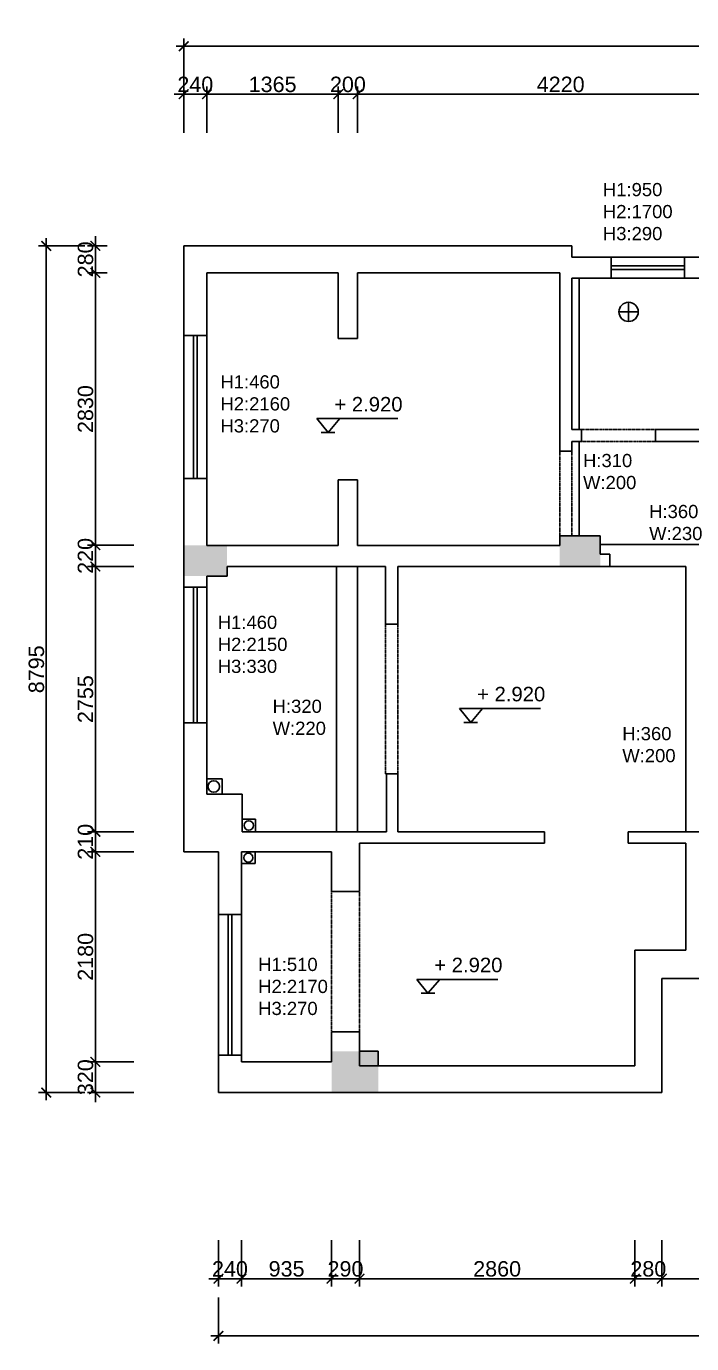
# Model space of a CAD drawing. Header units: millimetres. Extents: x 148889 to 229003, y -70503 to 111106.
# Drawn here: x 180417 to 187327, y 54318 to 68002 of the extents above; entities that cross this region are included whole.
import ezdxf
from ezdxf.lldxf.tags import DXFTag

# ---------------------------------------------------------------- set-up
doc = ezdxf.new("R2010")
doc.units = ezdxf.units.MM
doc.header["$PDMODE"] = 3
doc.linetypes.add('HIDDEN', pattern=[0.375, 0.25, -0.125])
for name, color, linetype in [('C-梁线', 6, 'Continuous'), ('C-门套', 16, 'Continuous'), ('P-原墙线', 7, 'Continuous'), ('P-外部尺寸', 44, 'Continuous'), ('P-窗', 3, 'Continuous')]:
    doc.layers.add(name, color=color, linetype=linetype)
doc.styles.add('Arial', font='arial.ttf')
doc.styles.add('HZxxx', font='SimSun.ttf', dxfattribs={"height": 300})
tags = doc.linetypes.add('ACAD_ISO03W100', pattern=[30, 12, -18]).pattern_tags.tags
tags[6:7] = [DXFTag(74, 4), DXFTag(75, 0), DXFTag(340, '0'), DXFTag(46, 1.0), DXFTag(50, 0.0), DXFTag(44, 0.0), DXFTag(45, 0.0)]
tags[4:5] = [DXFTag(74, 4), DXFTag(75, 0), DXFTag(340, '0'), DXFTag(46, 1.0), DXFTag(50, 0.0), DXFTag(44, 0.0), DXFTag(45, 0.0)]
doc.dimstyles.new('1比80', dxfattribs={"dimscale": 80, "dimtxt": 2, "dimasz": 1.25, "dimexe": 1, "dimexo": 1, "dimgap": 0.25, "dimtad": 1, "dimdec": 0, "dimrnd": 0.005, "dimzin": 0, "dimdsep": 46, "dimtxsty": 'Arial', "dimblk": 'ARCHTICK', "dimcen": 0.125, "dimdle": 1, "dimclrd": 44, "dimclre": 44, "dimclrt": 50, "dimadec": 0, "dimazin": 0, "dimtfac": 1, "dimtdec": 0, "dimtix": 1, "dimtmove": 2, "dimatfit": 3, "dimldrblk": 'DOT', "dimfxl": 5, "dimfxlon": 1, "dimtvp": 1, "dimtolj": 1, "dimtzin": 0, "dimarcsym": 0})

# ---------------------------------------------------------------- blocks, each defined once
blk = doc.blocks.new('_ArchTick')
at = {"color": 0, "linetype": 'ByBlock', "const_width": 0.15}
blk.add_lwpolyline([(-0.5, -0.5), (0.5, 0.5)], dxfattribs=at)
blk = doc.blocks.new('*D803')
at = {"layer": 'Defpoints', "color": 0}
for p in [(187017, 57339), (189232, 57339), (187017, 54993)]:
    blk.add_point(p, dxfattribs=at)
at = {"layer": 'P-外部尺寸', "color": 44, "lineweight": -2}
for p, q in [((187017, 55393), (187017, 54913)), ((189232, 55393), (189232, 54913)), ((189312, 54993), (186937, 54993))]:
    blk.add_line(p, q, dxfattribs=at)
at = {"layer": 'P-外部尺寸', "color": 44, "lineweight": -2, "xscale": 100, "yscale": 100, "zscale": 100, "rotation": 180}
blk.add_blockref('_ArchTick', (187017, 54993), dxfattribs=at)
at = {"layer": 'P-外部尺寸', "color": 44, "lineweight": -2, "xscale": 100, "yscale": 100, "zscale": 100}
blk.add_blockref('_ArchTick', (189232, 54993), dxfattribs=at)
at = {"layer": 'P-外部尺寸', "color": 50, "insert": (188125, 55094), "char_height": 160, "attachment_point": 5, "style": 'Arial'}
blk.add_mtext('\\A1;2215', dxfattribs=at)
blk = doc.blocks.new('_Dot')
at = {"color": 0, "linetype": 'ByBlock', "lineweight": -2}
blk.add_line((-0.5, 0), (-1, 0), dxfattribs=at)
at = {"color": 0, "linetype": 'ByBlock', "const_width": 0.5}
blk.add_lwpolyline([(-0.25, 0, 1), (0.25, 0, 1)], format="xyb", close=True, dxfattribs=at)
blk = doc.blocks.new('*D804')
at = {"layer": 'Defpoints', "color": 0}
for p in [(186737, 57471), (187017, 57339), (186737, 54993)]:
    blk.add_point(p, dxfattribs=at)
at = {"layer": 'P-外部尺寸', "color": 44, "lineweight": -2}
for p, q in [((186737, 55393), (186737, 54913)), ((187017, 55393), (187017, 54913)), ((186737, 54993), (186637, 54993)), ((187017, 54993), (186737, 54993)), ((187017, 54993), (187117, 54993))]:
    blk.add_line(p, q, dxfattribs=at)
at = {"layer": 'P-外部尺寸', "color": 44, "lineweight": -2, "xscale": 100, "yscale": 100, "zscale": 100}
blk.add_blockref('_ArchTick', (186737, 54993), dxfattribs=at)
at = {"layer": 'P-外部尺寸', "color": 44, "lineweight": -2, "xscale": 100, "yscale": 100, "zscale": 100, "rotation": 180}
blk.add_blockref('_ArchTick', (187017, 54993), dxfattribs=at)
at = {"layer": 'P-外部尺寸', "color": 50, "insert": (186877, 55094), "char_height": 160, "attachment_point": 5, "style": 'Arial'}
blk.add_mtext('\\A1;280', dxfattribs=at)
blk = doc.blocks.new('*D805')
at = {"layer": 'Defpoints', "color": 0}
for p in [(183877, 57471), (186737, 57471), (183877, 54993)]:
    blk.add_point(p, dxfattribs=at)
at = {"layer": 'P-外部尺寸', "color": 44, "lineweight": -2}
for p, q in [((183877, 55393), (183877, 54913)), ((186737, 55393), (186737, 54913)), ((186817, 54993), (183797, 54993))]:
    blk.add_line(p, q, dxfattribs=at)
at = {"layer": 'P-外部尺寸', "color": 44, "lineweight": -2, "xscale": 100, "yscale": 100, "zscale": 100, "rotation": 180}
blk.add_blockref('_ArchTick', (183877, 54993), dxfattribs=at)
at = {"layer": 'P-外部尺寸', "color": 44, "lineweight": -2, "xscale": 100, "yscale": 100, "zscale": 100}
blk.add_blockref('_ArchTick', (186737, 54993), dxfattribs=at)
at = {"layer": 'P-外部尺寸', "color": 50, "insert": (185307, 55094), "char_height": 160, "attachment_point": 5, "style": 'Arial'}
blk.add_mtext('\\A1;2860', dxfattribs=at)
blk = doc.blocks.new('*D806')
at = {"layer": 'Defpoints', "color": 0}
for p in [(183587, 57471), (183877, 57471), (183587, 54993)]:
    blk.add_point(p, dxfattribs=at)
at = {"layer": 'P-外部尺寸', "color": 44, "lineweight": -2}
for p, q in [((183587, 55393), (183587, 54913)), ((183877, 55393), (183877, 54913)), ((183587, 54993), (183487, 54993)), ((183877, 54993), (183587, 54993)), ((183877, 54993), (183977, 54993))]:
    blk.add_line(p, q, dxfattribs=at)
at = {"layer": 'P-外部尺寸', "color": 44, "lineweight": -2, "xscale": 100, "yscale": 100, "zscale": 100}
blk.add_blockref('_ArchTick', (183587, 54993), dxfattribs=at)
at = {"layer": 'P-外部尺寸', "color": 44, "lineweight": -2, "xscale": 100, "yscale": 100, "zscale": 100, "rotation": 180}
blk.add_blockref('_ArchTick', (183877, 54993), dxfattribs=at)
at = {"layer": 'P-外部尺寸', "color": 50, "insert": (183732, 55094), "char_height": 160, "attachment_point": 5, "style": 'Arial'}
blk.add_mtext('\\A1;290', dxfattribs=at)
blk = doc.blocks.new('*D807')
at = {"layer": 'Defpoints', "color": 0}
for p in [(182652, 57471), (183587, 57471), (182652, 54993)]:
    blk.add_point(p, dxfattribs=at)
at = {"layer": 'P-外部尺寸', "color": 44, "lineweight": -2}
for p, q in [((182652, 55393), (182652, 54913)), ((183587, 55393), (183587, 54913)), ((183667, 54993), (182572, 54993))]:
    blk.add_line(p, q, dxfattribs=at)
at = {"layer": 'P-外部尺寸', "color": 44, "lineweight": -2, "xscale": 100, "yscale": 100, "zscale": 100, "rotation": 180}
blk.add_blockref('_ArchTick', (182652, 54993), dxfattribs=at)
at = {"layer": 'P-外部尺寸', "color": 44, "lineweight": -2, "xscale": 100, "yscale": 100, "zscale": 100}
blk.add_blockref('_ArchTick', (183587, 54993), dxfattribs=at)
at = {"layer": 'P-外部尺寸', "color": 50, "insert": (183120, 55094), "char_height": 160, "attachment_point": 5, "style": 'Arial'}
blk.add_mtext('\\A1;935', dxfattribs=at)
blk = doc.blocks.new('*D808')
at = {"layer": 'Defpoints', "color": 0}
for p in [(182412, 57471), (182652, 57471), (182412, 54993)]:
    blk.add_point(p, dxfattribs=at)
at = {"layer": 'P-外部尺寸', "color": 44, "lineweight": -2}
for p, q in [((182412, 55393), (182412, 54913)), ((182652, 55393), (182652, 54913)), ((182412, 54993), (182312, 54993)), ((182652, 54993), (182412, 54993)), ((182652, 54993), (182752, 54993))]:
    blk.add_line(p, q, dxfattribs=at)
at = {"layer": 'P-外部尺寸', "color": 44, "lineweight": -2, "xscale": 100, "yscale": 100, "zscale": 100}
blk.add_blockref('_ArchTick', (182412, 54993), dxfattribs=at)
at = {"layer": 'P-外部尺寸', "color": 44, "lineweight": -2, "xscale": 100, "yscale": 100, "zscale": 100, "rotation": 180}
blk.add_blockref('_ArchTick', (182652, 54993), dxfattribs=at)
at = {"layer": 'P-外部尺寸', "color": 50, "insert": (182532, 55094), "char_height": 160, "attachment_point": 5, "style": 'Arial'}
blk.add_mtext('\\A1;240', dxfattribs=at)
blk = doc.blocks.new('*D809')
at = {"layer": 'Defpoints', "color": 0}
for p in [(182412, 54993), (196452, 54993), (196452, 54398)]:
    blk.add_point(p, dxfattribs=at)
at = {"layer": 'P-外部尺寸', "color": 44, "lineweight": -2}
for p, q in [((182412, 54798), (182412, 54318)), ((196452, 54798), (196452, 54318)), ((182332, 54398), (196532, 54398))]:
    blk.add_line(p, q, dxfattribs=at)
at = {"layer": 'P-外部尺寸', "color": 44, "lineweight": -2, "xscale": 100, "yscale": 100, "zscale": 100, "rotation": 180}
blk.add_blockref('_ArchTick', (182412, 54398), dxfattribs=at)
at = {"layer": 'P-外部尺寸', "color": 44, "lineweight": -2, "xscale": 100, "yscale": 100, "zscale": 100}
blk.add_blockref('_ArchTick', (196452, 54398), dxfattribs=at)
at = {"layer": 'P-外部尺寸', "color": 50, "insert": (189432, 54500), "char_height": 160, "attachment_point": 5, "style": 'Arial'}
blk.add_mtext('\\A1;14040', dxfattribs=at)
blk = doc.blocks.new('*D823')
at = {"layer": 'Defpoints', "color": 0}
for p in [(183857, 67297), (188077, 66476), (183857, 65391)]:
    blk.add_point(p, dxfattribs=at)
at = {"layer": 'P-外部尺寸', "color": 44, "lineweight": -2}
for p, q in [((183857, 66897), (183857, 67377)), ((188077, 66897), (188077, 67377)), ((188157, 67297), (183777, 67297))]:
    blk.add_line(p, q, dxfattribs=at)
at = {"layer": 'P-外部尺寸', "color": 44, "lineweight": -2, "xscale": 100, "yscale": 100, "zscale": 100, "rotation": 180}
blk.add_blockref('_ArchTick', (183857, 67297), dxfattribs=at)
at = {"layer": 'P-外部尺寸', "color": 44, "lineweight": -2, "xscale": 100, "yscale": 100, "zscale": 100}
blk.add_blockref('_ArchTick', (188077, 67297), dxfattribs=at)
at = {"layer": 'P-外部尺寸', "color": 50, "insert": (185967, 67398), "char_height": 160, "attachment_point": 5, "style": 'Arial'}
blk.add_mtext('\\A1;4220', dxfattribs=at)
blk = doc.blocks.new('*D824')
at = {"layer": 'Defpoints', "color": 0}
for p in [(183657, 67297), (183657, 65391), (183857, 65391)]:
    blk.add_point(p, dxfattribs=at)
at = {"layer": 'P-外部尺寸', "color": 44, "lineweight": -2}
for p, q in [((183657, 66897), (183657, 67377)), ((183857, 66897), (183857, 67377)), ((183657, 67297), (183557, 67297)), ((183857, 67297), (183657, 67297)), ((183857, 67297), (183957, 67297))]:
    blk.add_line(p, q, dxfattribs=at)
at = {"layer": 'P-外部尺寸', "color": 44, "lineweight": -2, "xscale": 100, "yscale": 100, "zscale": 100}
blk.add_blockref('_ArchTick', (183657, 67297), dxfattribs=at)
at = {"layer": 'P-外部尺寸', "color": 44, "lineweight": -2, "xscale": 100, "yscale": 100, "zscale": 100, "rotation": 180}
blk.add_blockref('_ArchTick', (183857, 67297), dxfattribs=at)
at = {"layer": 'P-外部尺寸', "color": 50, "insert": (183757, 67398), "char_height": 160, "attachment_point": 5, "style": 'Arial'}
blk.add_mtext('\\A1;200', dxfattribs=at)
blk = doc.blocks.new('*D825')
at = {"layer": 'Defpoints', "color": 0}
for p in [(182292, 67297), (182292, 65406), (183657, 65391)]:
    blk.add_point(p, dxfattribs=at)
at = {"layer": 'P-外部尺寸', "color": 44, "lineweight": -2}
for p, q in [((182292, 66897), (182292, 67377)), ((183657, 66897), (183657, 67377)), ((183737, 67297), (182212, 67297))]:
    blk.add_line(p, q, dxfattribs=at)
at = {"layer": 'P-外部尺寸', "color": 44, "lineweight": -2, "xscale": 100, "yscale": 100, "zscale": 100, "rotation": 180}
blk.add_blockref('_ArchTick', (182292, 67297), dxfattribs=at)
at = {"layer": 'P-外部尺寸', "color": 44, "lineweight": -2, "xscale": 100, "yscale": 100, "zscale": 100}
blk.add_blockref('_ArchTick', (183657, 67297), dxfattribs=at)
at = {"layer": 'P-外部尺寸', "color": 50, "insert": (182975, 67398), "char_height": 160, "attachment_point": 5, "style": 'Arial'}
blk.add_mtext('\\A1;1365', dxfattribs=at)
blk = doc.blocks.new('*D826')
at = {"layer": 'Defpoints', "color": 0}
for p in [(182052, 67297), (182052, 65406), (182292, 65406)]:
    blk.add_point(p, dxfattribs=at)
at = {"layer": 'P-外部尺寸', "color": 44, "lineweight": -2}
for p, q in [((182052, 66897), (182052, 67377)), ((182292, 66897), (182292, 67377)), ((182052, 67297), (181952, 67297)), ((182292, 67297), (182052, 67297)), ((182292, 67297), (182392, 67297))]:
    blk.add_line(p, q, dxfattribs=at)
at = {"layer": 'P-外部尺寸', "color": 44, "lineweight": -2, "xscale": 100, "yscale": 100, "zscale": 100}
blk.add_blockref('_ArchTick', (182052, 67297), dxfattribs=at)
at = {"layer": 'P-外部尺寸', "color": 44, "lineweight": -2, "xscale": 100, "yscale": 100, "zscale": 100, "rotation": 180}
blk.add_blockref('_ArchTick', (182292, 67297), dxfattribs=at)
at = {"layer": 'P-外部尺寸', "color": 50, "insert": (182172, 67398), "char_height": 160, "attachment_point": 5, "style": 'Arial'}
blk.add_mtext('\\A1;240', dxfattribs=at)
blk = doc.blocks.new('*D827')
at = {"layer": 'Defpoints', "color": 0}
for p in [(195952, 67795), (182052, 67297), (195952, 67297)]:
    blk.add_point(p, dxfattribs=at)
at = {"layer": 'P-外部尺寸', "color": 44, "lineweight": -2}
for p, q in [((182052, 67395), (182052, 67875)), ((195952, 67395), (195952, 67875)), ((181972, 67795), (196032, 67795))]:
    blk.add_line(p, q, dxfattribs=at)
at = {"layer": 'P-外部尺寸', "color": 44, "lineweight": -2, "xscale": 100, "yscale": 100, "zscale": 100, "rotation": 180}
blk.add_blockref('_ArchTick', (182052, 67795), dxfattribs=at)
at = {"layer": 'P-外部尺寸', "color": 44, "lineweight": -2, "xscale": 100, "yscale": 100, "zscale": 100}
blk.add_blockref('_ArchTick', (195952, 67795), dxfattribs=at)
at = {"layer": 'P-外部尺寸', "color": 50, "insert": (189002, 67897), "char_height": 160, "attachment_point": 5, "style": 'Arial'}
blk.add_mtext('\\A1;13900', dxfattribs=at)
blk = doc.blocks.new('*D828')
at = {"layer": 'Defpoints', "color": 0}
for p in [(181338, 65721), (181134, 65441), (181338, 65441)]:
    blk.add_point(p, dxfattribs=at)
at = {"layer": 'P-外部尺寸', "color": 44, "lineweight": -2}
for p, q in [((181134, 65721), (181134, 65821)), ((181258, 65721), (181054, 65721)), ((181134, 65721), (181134, 65441)), ((181258, 65441), (181054, 65441)), ((181134, 65441), (181134, 65341))]:
    blk.add_line(p, q, dxfattribs=at)
at = {"layer": 'P-外部尺寸', "color": 44, "lineweight": -2, "xscale": 100, "yscale": 100, "zscale": 100}
for p, rotation in [((181134, 65721), 270), ((181134, 65441), 90)]:
    blk.add_blockref('_ArchTick', p, dxfattribs=dict(at, rotation=rotation))
at = {"layer": 'P-外部尺寸', "color": 50, "insert": (181032, 65581), "char_height": 160, "attachment_point": 5, "rotation": 90, "style": 'Arial'}
blk.add_mtext('\\A1;280', dxfattribs=at)
blk = doc.blocks.new('*D829')
at = {"layer": 'Defpoints', "color": 0}
for p in [(181338, 65441), (181134, 62611), (182222, 62611)]:
    blk.add_point(p, dxfattribs=at)
at = {"layer": 'P-外部尺寸', "color": 44, "lineweight": -2}
for p, q in [((181258, 65441), (181054, 65441)), ((181134, 65521), (181134, 62531)), ((181534, 62611), (181054, 62611))]:
    blk.add_line(p, q, dxfattribs=at)
at = {"layer": 'P-外部尺寸', "color": 44, "lineweight": -2, "xscale": 100, "yscale": 100, "zscale": 100}
for p, rotation in [((181134, 65441), 90), ((181134, 62611), 270)]:
    blk.add_blockref('_ArchTick', p, dxfattribs=dict(at, rotation=rotation))
at = {"layer": 'P-外部尺寸', "color": 50, "insert": (181032, 64026), "char_height": 160, "attachment_point": 5, "rotation": 90, "style": 'Arial'}
blk.add_mtext('\\A1;2830', dxfattribs=at)
blk = doc.blocks.new('*D830')
at = {"layer": 'Defpoints', "color": 0}
for p in [(182222, 62611), (181134, 62391), (182222, 62391)]:
    blk.add_point(p, dxfattribs=at)
at = {"layer": 'P-外部尺寸', "color": 44, "lineweight": -2}
for p, q in [((181134, 62611), (181134, 62711)), ((181534, 62611), (181054, 62611)), ((181134, 62611), (181134, 62391)), ((181534, 62391), (181054, 62391)), ((181134, 62391), (181134, 62291))]:
    blk.add_line(p, q, dxfattribs=at)
at = {"layer": 'P-外部尺寸', "color": 44, "lineweight": -2, "xscale": 100, "yscale": 100, "zscale": 100}
for p, rotation in [((181134, 62611), 270), ((181134, 62391), 90)]:
    blk.add_blockref('_ArchTick', p, dxfattribs=dict(at, rotation=rotation))
at = {"layer": 'P-外部尺寸', "color": 50, "insert": (181032, 62501), "char_height": 160, "attachment_point": 5, "rotation": 90, "style": 'Arial'}
blk.add_mtext('\\A1;220', dxfattribs=at)
blk = doc.blocks.new('*D831')
at = {"layer": 'Defpoints', "color": 0}
for p in [(182222, 62391), (181134, 59636), (182682, 59636)]:
    blk.add_point(p, dxfattribs=at)
at = {"layer": 'P-外部尺寸', "color": 44, "lineweight": -2}
for p, q in [((181134, 62471), (181134, 59556)), ((181534, 62391), (181054, 62391)), ((181534, 59636), (181054, 59636))]:
    blk.add_line(p, q, dxfattribs=at)
at = {"layer": 'P-外部尺寸', "color": 44, "lineweight": -2, "xscale": 100, "yscale": 100, "zscale": 100}
for p, rotation in [((181134, 62391), 90), ((181134, 59636), 270)]:
    blk.add_blockref('_ArchTick', p, dxfattribs=dict(at, rotation=rotation))
at = {"layer": 'P-外部尺寸', "color": 50, "insert": (181032, 61013), "char_height": 160, "attachment_point": 5, "rotation": 90, "style": 'Arial'}
blk.add_mtext('\\A1;2755', dxfattribs=at)
blk = doc.blocks.new('*D832')
at = {"layer": 'Defpoints', "color": 0}
for p in [(182682, 59636), (181134, 59426), (182682, 59426)]:
    blk.add_point(p, dxfattribs=at)
at = {"layer": 'P-外部尺寸', "color": 44, "lineweight": -2}
for p, q in [((181134, 59636), (181134, 59736)), ((181534, 59636), (181054, 59636)), ((181134, 59636), (181134, 59426)), ((181534, 59426), (181054, 59426)), ((181134, 59426), (181134, 59326))]:
    blk.add_line(p, q, dxfattribs=at)
at = {"layer": 'P-外部尺寸', "color": 44, "lineweight": -2, "xscale": 100, "yscale": 100, "zscale": 100}
for p, rotation in [((181134, 59636), 270), ((181134, 59426), 90)]:
    blk.add_blockref('_ArchTick', p, dxfattribs=dict(at, rotation=rotation))
at = {"layer": 'P-外部尺寸', "color": 50, "insert": (181032, 59531), "char_height": 160, "attachment_point": 5, "rotation": 90, "style": 'Arial'}
blk.add_mtext('\\A1;210', dxfattribs=at)
blk = doc.blocks.new('*D833')
at = {"layer": 'Defpoints', "color": 0}
for p in [(182682, 59426), (181134, 57246), (182682, 57246)]:
    blk.add_point(p, dxfattribs=at)
at = {"layer": 'P-外部尺寸', "color": 44, "lineweight": -2}
for p, q in [((181534, 59426), (181054, 59426)), ((181134, 59506), (181134, 57166)), ((181534, 57246), (181054, 57246))]:
    blk.add_line(p, q, dxfattribs=at)
at = {"layer": 'P-外部尺寸', "color": 44, "lineweight": -2, "xscale": 100, "yscale": 100, "zscale": 100}
for p, rotation in [((181134, 59426), 90), ((181134, 57246), 270)]:
    blk.add_blockref('_ArchTick', p, dxfattribs=dict(at, rotation=rotation))
at = {"layer": 'P-外部尺寸', "color": 50, "insert": (181032, 58336), "char_height": 160, "attachment_point": 5, "rotation": 90, "style": 'Arial'}
blk.add_mtext('\\A1;2180', dxfattribs=at)
blk = doc.blocks.new('*D834')
at = {"layer": 'Defpoints', "color": 0}
for p in [(182682, 57246), (181134, 56926), (182731, 56926)]:
    blk.add_point(p, dxfattribs=at)
at = {"layer": 'P-外部尺寸', "color": 44, "lineweight": -2}
for p, q in [((181134, 57246), (181134, 57346)), ((181534, 57246), (181054, 57246)), ((181134, 57246), (181134, 56926)), ((181534, 56926), (181054, 56926)), ((181134, 56926), (181134, 56826))]:
    blk.add_line(p, q, dxfattribs=at)
at = {"layer": 'P-外部尺寸', "color": 44, "lineweight": -2, "xscale": 100, "yscale": 100, "zscale": 100}
for p, rotation in [((181134, 57246), 270), ((181134, 56926), 90)]:
    blk.add_blockref('_ArchTick', p, dxfattribs=dict(at, rotation=rotation))
at = {"layer": 'P-外部尺寸', "color": 50, "insert": (181032, 57086), "char_height": 160, "attachment_point": 5, "rotation": 90, "style": 'Arial'}
blk.add_mtext('\\A1;320', dxfattribs=at)
blk = doc.blocks.new('*D835')
at = {"layer": 'Defpoints', "color": 0}
for p in [(180624, 65721), (181134, 65721), (181134, 56926)]:
    blk.add_point(p, dxfattribs=at)
at = {"layer": 'P-外部尺寸', "color": 44, "lineweight": -2}
for p, q in [((181024, 65721), (180544, 65721)), ((180624, 56846), (180624, 65801)), ((181024, 56926), (180544, 56926))]:
    blk.add_line(p, q, dxfattribs=at)
at = {"layer": 'P-外部尺寸', "color": 44, "lineweight": -2, "xscale": 100, "yscale": 100, "zscale": 100}
for p, rotation in [((180624, 65721), 90), ((180624, 56926), 270)]:
    blk.add_blockref('_ArchTick', p, dxfattribs=dict(at, rotation=rotation))
at = {"layer": 'P-外部尺寸', "color": 50, "insert": (180522, 61323), "char_height": 160, "attachment_point": 5, "rotation": 90, "style": 'Arial'}
blk.add_mtext('\\A1;8795', dxfattribs=at)
blk = doc.blocks.new('syi')
at = {"layer": 'C-梁线'}
for p, q in [((167517, 147864), (168357, 147864)), ((167633, 147720), (167517, 147864)), ((167517, 147864), (167755, 147864)), ((167755, 147864), (167633, 147720)), ((167561, 147720), (167704, 147720))]:
    blk.add_line(p, q, dxfattribs=at)

msp = doc.modelspace()

# ---------------------------------------------------------------- hatches: boundary and pattern name
at = {"layer": 'P-原墙线'}
h = msp.add_hatch(color=8, dxfattribs=at)
h.paths.add_polyline_path([(186377.2, 62390.6), (186377.2, 62520.6), (186377.2, 62710.6), (185957.2, 62710.6), (185957.2, 62610.6), (185957.2, 62390.6)])
h.paths.add_polyline_path([(189137.2, 62390.6), (189462.2, 62390.6), (189462.2, 63010.6), (189137.2, 63010.6)])
for points in [[(182292.2, 62290.6), (182502.2, 62290.6), (182502.2, 62390.6), (182502.2, 62610.6), (182292.2, 62610.6), (182052.2, 62610.6), (182052.2, 62290.6)], [(183877.2, 57355.6), (183587.2, 57355.6), (183587.2, 56925.6), (184072.2, 56925.6), (184072.2, 57355.6)]]:
    msp.add_hatch(color=8, dxfattribs=at).paths.add_polyline_path(points)

# ---------------------------------------------------------------- linework, layer by layer
at = {"layer": 'C-梁线', "linetype": 'ACAD_ISO03W100', "ltscale": 0.1}
for p, q in [((186157.2, 63820.6, -489.3), (186157.2, 65385.6, -489.3)), ((186157.2, 62710.6, -489.3), (186157.2, 63690.6, -489.3)), ((186377.2, 62620.6, -489.3), (188252.2, 62620.6, -489.3)), ((183637.2, 59635.6, -489.3), (183637.2, 62380.6, -489.3)), ((183857.2, 59635.6, -489.3), (183857.2, 62380.6, -489.3)), ((186477.2, 62390.6, -489.3), (187267.2, 62390.6, -489.3)), ((187267.2, 62390.6, -489.3), (187267.2, 59630.6, -489.3))]:
    msp.add_line(p, q, dxfattribs=at)
at = {"layer": 'C-门套', "linetype": 'HIDDEN', "elevation": -489.3}
for points in [[(186182.2, 63815.6), (186952.2, 63815.6), (186952.2, 63690.6), (186182.2, 63690.6)], [(185957.2, 62710.6), (186082.2, 62710.6), (186082.2, 63590.6), (185957.2, 63590.6)], [(184147.2, 61790.6), (184277.2, 61790.6), (184277.2, 60235.6), (184147.2, 60235.6)], [(183587.2, 59015.6), (183877.2, 59015.6), (183877.2, 57555.6), (183587.2, 57555.6)]]:
    msp.add_lwpolyline(points, close=True, dxfattribs=at)
at = {"layer": 'P-原墙线'}
for p, q in [((182052.2, 64790.6, -489.3), (182052.2, 65720.6, -489.3)), ((182052.2, 65720.6, -489.3), (186082.2, 65720.6, -489.3)), ((186082.2, 65720.6, -489.3), (186082.2, 65605.6, -489.3)), ((186492.2, 65605.6, -489.3), (186082.2, 65605.6, -489.3)), ((186492.2, 65385.6, -489.3), (186492.2, 65605.6, -489.3)), ((187252.2, 65385.6, -489.3), (187252.2, 65605.6, -489.3)), ((187252.2, 65605.6, -489.3), (188077.2, 65605.6, -489.3)), ((182292.2, 64790.6, -489.3), (182292.2, 65440.6, -489.3)), ((182292.2, 65440.6, -489.3), (183657.2, 65440.6, -489.3)), ((183657.2, 64760.6, -489.3), (183657.2, 65440.6, -489.3)), ((183857.2, 64760.6, -489.3), (183857.2, 65440.6, -489.3)), ((183857.2, 65440.6, -489.3), (185957.2, 65440.6, -489.3)), ((185957.2, 63590.6, -489.3), (185957.2, 65440.6, -489.3)), ((186082.2, 63815.6, -489.3), (186082.2, 65385.6, -489.3)), ((186492.2, 65385.6, -489.3), (186082.2, 65385.6, -489.3)), ((188252.2, 65385.6, -489.3), (187252.2, 65385.6, -489.3)), ((186672.2, 65135.6, -489.3), (186672.2, 64935.6, -489.3)), ((186772.2, 65035.6, -489.3), (186572.2, 65035.6, -489.3)), ((182292.2, 64790.6, -489.3), (182052.2, 64790.6, -489.3)), ((183857.2, 64760.6, -489.3), (183657.2, 64760.6, -489.3)), ((186182.2, 63815.6, -489.3), (186082.2, 63815.6, -489.3)), ((186182.2, 63690.6, -489.3), (186182.2, 63815.6, -489.3)), ((186952.2, 63690.6, -489.3), (186952.2, 63815.6, -489.3)), ((186952.2, 63815.6, -489.3), (188252.2, 63815.6, -489.3)), ((186182.2, 63690.6, -489.3), (186082.2, 63690.6, -489.3)), ((186082.2, 63690.6, -489.3), (186082.2, 63590.6, -489.3)), ((188252.2, 63690.6, -489.3), (186952.2, 63690.6, -489.3)), ((186082.2, 63590.6, -489.3), (185957.2, 63590.6, -489.3)), ((182292.2, 63305.6, -489.3), (182052.2, 63305.6, -489.3)), ((182052.2, 63305.6, -489.3), (182052.2, 62175.6, -489.3)), ((182292.2, 62610.6, -489.3), (182292.2, 63305.6, -489.3)), ((183857.2, 63290.6, -489.3), (183657.2, 63290.6, -489.3)), ((183657.2, 63290.6, -489.3), (183657.2, 62610.6, -489.3)), ((183857.2, 62610.6, -489.3), (183857.2, 63290.6, -489.3)), ((186377.2, 62710.6, -489.3), (185957.2, 62710.6, -489.3)), ((185957.2, 62710.6, -489.3), (185957.2, 62610.6, -489.3)), ((186377.2, 62520.6, -489.3), (186377.2, 62710.6, -489.3)), ((183657.2, 62610.6, -489.3), (182292.2, 62610.6, -489.3)), ((185957.2, 62610.6, -489.3), (183857.2, 62610.6, -489.3)), ((186377.2, 62520.6, -489.3), (186477.2, 62520.6, -489.3)), ((186477.2, 62390.6, -489.3), (186477.2, 62520.6, -489.3)), ((182292.2, 62175.6, -489.3), (182292.2, 62290.6, -489.3)), ((182292.2, 62290.6, -489.3), (182502.2, 62290.6, -489.3)), ((182502.2, 62290.6, -489.3), (182502.2, 62390.6, -489.3)), ((182502.2, 62390.6, -489.3), (184147.2, 62390.6, -489.3)), ((184147.2, 62390.6, -489.3), (184147.2, 61790.6, -489.3)), ((184277.2, 61790.6, -489.3), (184277.2, 62390.6, -489.3)), ((184277.2, 62390.6, -489.3), (186477.2, 62390.6, -489.3)), ((182292.2, 62175.6, -489.3), (182052.2, 62175.6, -489.3)), ((184147.2, 61790.6, -489.3), (184277.2, 61790.6, -489.3)), ((182292.2, 60765.6, -489.3), (182052.2, 60765.6, -489.3)), ((182052.2, 60765.6, -489.3), (182052.2, 59425.6, -489.3)), ((182292.2, 60025.6, -489.3), (182292.2, 60765.6, -489.3)), ((184277.2, 60235.6, -489.3), (184157.2, 60235.6, -489.3)), ((184157.2, 60235.6, -489.3), (184157.2, 59635.6, -489.3)), ((184277.2, 59635.6, -489.3), (184277.2, 60235.6, -489.3)), ((182292.2, 60185.6, -489.3), (182452.2, 60185.6, -489.3)), ((182452.2, 60185.6, -489.3), (182452.2, 60025.6, -489.3)), ((182657.2, 60025.6, -489.3), (182292.2, 60025.6, -489.3)), ((182657.2, 59635.6, -489.3), (182657.2, 60025.6, -489.3)), ((182797.2, 59765.6, -489.3), (182657.2, 59765.6, -489.3)), ((182797.2, 59635.6, -489.3), (182797.2, 59765.6, -489.3)), ((184157.2, 59635.6, -489.3), (182657.2, 59635.6, -489.3)), ((185797.2, 59635.6, -489.3), (184277.2, 59635.6, -489.3)), ((185797.2, 59635.6, -489.3), (185797.2, 59515.6, -489.3)), ((187697.2, 59635.6, -489.3), (186667.2, 59635.6, -489.3)), ((186667.2, 59635.6, -489.3), (186667.2, 59515.6, -489.3)), ((182412.2, 59425.6, -489.3), (182052.2, 59425.6, -489.3)), ((182412.2, 58775.6, -489.3), (182412.2, 59425.6, -489.3)), ((183587.2, 59425.6, -489.3), (182652.2, 59425.6, -489.3)), ((182652.2, 59425.6, -489.3), (182652.2, 58775.6, -489.3)), ((182792.2, 59425.6, -489.3), (182792.2, 59305.6, -489.3)), ((183587.2, 59015.6, -489.3), (183587.2, 59425.6, -489.3)), ((183877.2, 59015.6, -489.3), (183877.2, 59515.6, -489.3)), ((183877.2, 59515.6, -489.3), (185797.2, 59515.6, -489.3)), ((186667.2, 59515.6, -489.3), (187267.2, 59515.6, -489.3)), ((187267.2, 59515.6, -489.3), (187267.2, 58405.6, -489.3)), ((182792.2, 59305.6, -489.3), (182652.2, 59305.6, -489.3)), ((183877.2, 59015.6, -489.3), (183587.2, 59015.6, -489.3)), ((182652.2, 58775.6, -489.3), (182412.2, 58775.6, -489.3)), ((187267.2, 58405.6, -489.3), (186737.2, 58405.6, -489.3)), ((186737.2, 58405.6, -489.3), (186737.2, 57205.6, -489.3)), ((188082.2, 58110.6, -489.3), (187017.2, 58110.6, -489.3)), ((187017.2, 58110.6, -489.3), (187017.2, 56925.6, -489.3)), ((183877.2, 57555.6, -489.3), (183587.2, 57555.6, -489.3)), ((183587.2, 57245.6, -489.3), (183587.2, 57555.6, -489.3)), ((183877.2, 57355.6, -489.3), (183877.2, 57555.6, -489.3)), ((184072.2, 57355.6, -489.3), (183877.2, 57355.6, -489.3)), ((183877.2, 57205.6, -489.3), (183877.2, 57355.6, -489.3)), ((184072.2, 57205.6, -489.3), (184072.2, 57355.6, -489.3)), ((182652.2, 57315.6, -489.3), (182412.2, 57315.6, -489.3)), ((182412.2, 56925.6, -489.3), (182412.2, 57315.6, -489.3)), ((182652.2, 57315.6, -489.3), (182652.2, 57245.6, -489.3)), ((182652.2, 57245.6, -489.3), (183587.2, 57245.6, -489.3)), ((184072.2, 57205.6, -489.3), (183877.2, 57205.6, -489.3)), ((186737.2, 57205.6, -489.3), (184072.2, 57205.6, -489.3)), ((184072.2, 56925.6, -489.3), (182412.2, 56925.6, -489.3)), ((187017.2, 56925.6, -489.3), (184072.2, 56925.6, -489.3))]:
    msp.add_line(p, q, dxfattribs=at)
for centre, radius in [((186672.2, 65035.6, -489.3), 100), ((182363.8, 60105.6, -489.3), 60.5), ((182727.2, 59700.6, -489.3), 49), ((182722.2, 59365.6, -489.3), 46.7)]:
    msp.add_circle(centre, radius, dxfattribs=at)
at = {"layer": 'P-窗'}
for p, q in [((187252.2, 65515.6, -489.3), (186492.2, 65515.6, -489.3)), ((187252.2, 65475.6, -489.3), (186492.2, 65475.6, -489.3)), ((182152.2, 63305.6, -489.3), (182152.2, 64790.6, -489.3)), ((182192.2, 63305.6, -489.3), (182192.2, 64790.6, -489.3)), ((182152.2, 60765.6, -489.3), (182152.2, 62175.6, -489.3)), ((182192.2, 60765.6, -489.3), (182192.2, 62175.6, -489.3)), ((182512.2, 57315.6, -489.3), (182512.2, 58775.6, -489.3)), ((182552.2, 58775.6, -489.3), (182552.2, 57315.6, -489.3))]:
    msp.add_line(p, q, dxfattribs=at)
at = {"layer": 'P-窗', "elevation": -489.3}
for points in [[(186492.2, 65605.6), (187252.2, 65605.6), (187252.2, 65385.6), (186492.2, 65385.6)], [(182052.2, 64790.6), (182292.2, 64790.6), (182292.2, 63305.6), (182052.2, 63305.6)], [(182052.2, 62175.6), (182292.2, 62175.6), (182292.2, 60765.6), (182052.2, 60765.6)], [(182412.2, 58775.6), (182652.2, 58775.6), (182652.2, 57315.6), (182412.2, 57315.6)]]:
    msp.add_lwpolyline(points, close=True, dxfattribs=at)

# ---------------------------------------------------------------- block references
at = {"layer": 'P-原墙线'}
for p in [(15918.3, -83937.4, -489.3), (17400.3, -86948.2, -489.3), (16955.8, -89762.1, -489.3)]:
    msp.add_blockref('syi', p, dxfattribs=at)

# ---------------------------------------------------------------- texts
at = {"layer": 'C-梁线', "char_height": 113.484, "width": 2229.815, "style": 'HZxxx'}
for s, insert, attachment_point in [('{\\fArial|b0|i0|c0|p34;\\H1.208x;H1:950\\PH2:1700\\PH3:290}', (186405.5, 66374.7, -489.3), 1), ('{\\fArial|b0|i0|c0|p34;\\H1.208x;H1:460\\PH2:2160\\PH3:270}', (182433.2, 64377.3, -489.3), 1), ('{\\fArial|b0|i0|c0|p34;\\H1.208x; \\H1.1x;+ 2.920}', (184324.8, 64151.8, -978.6), 3), ('{\\fArial|b0|i0|c0|p34;\\H1.208x;H:310\\PW:200}', (186199.2, 63560.2, -489.3), 1), ('{\\fArial|b0|i0|c0|p34;\\H1.208x;H:360\\PW:230}', (186885.8, 63030.7, -489.3), 1), ('{\\fArial|b0|i0|c0|p34;\\H1.208x;H1:460\\PH2:2150\\PH3:330}', (182405.4, 61879.3, -489.3), 1), ('{\\fArial|b0|i0|c0|p34;\\H1.208x; \\H1.1x;+ 2.920}', (185806.9, 61141, -978.6), 3), ('{\\fArial|b0|i0|c0|p34;\\H1.208x;H:320\\PW:220}', (182975.4, 61007.4, -489.3), 1), ('{\\fArial|b0|i0|c0|p34;\\H1.208x;H:360\\PW:200}', (186607, 60723.4, -489.3), 1), ('{\\fArial|b0|i0|c0|p34;\\H1.208x;H1:510\\PH2:2170\\PH3:270}', (182825.3, 58325.8, -489.3), 1), ('{\\fArial|b0|i0|c0|p34;\\H1.208x; \\H1.1x;+ 2.920}', (185362.3, 58327.1, -978.6), 3)]:
    msp.add_mtext(s, dxfattribs=dict(at, insert=insert, attachment_point=attachment_point))

# ---------------------------------------------------------------- dimensions: what is measured, and where the dimension line sits
at = {"layer": 'P-外部尺寸'}
for base, p1, p2, picture, middle in [((195952.2, 67795.1, -489.3), (182052.2, 67296.6, -489.3), (195952.2, 67296.6, -489.3), '*D827', (189002.2, 67896.8, -489.3)), ((182052.2, 67296.6, -489.3), (182292.2, 65405.6, -489.3), (182052.2, 65405.6, -489.3), '*D826', (182172.2, 67398.3, -489.3)), ((182292.2, 67296.6, -489.3), (183657.2, 65390.6, -489.3), (182292.2, 65405.6, -489.3), '*D825', (182974.7, 67398.3, -489.3)), ((183657.2, 67296.6, -489.3), (183857.2, 65390.6, -489.3), (183657.2, 65390.6, -489.3), '*D824', (183757.2, 67398.3, -489.3)), ((183857.2, 67296.6, -489.3), (188077.2, 66476.4, -489.3), (183857.2, 65390.6, -489.3), '*D823', (185967.2, 67398.3, -489.3)), ((182412.2, 54992.7, -489.3), (182652.2, 57470.7, -489.3), (182412.2, 57470.7, -489.3), '*D808', (182532.2, 55094.4, -489.3)), ((182652.2, 54992.7, -489.3), (183587.2, 57470.7, -489.3), (182652.2, 57470.7, -489.3), '*D807', (183119.7, 55094.4, -489.3)), ((183587.2, 54992.7, -489.3), (183877.2, 57470.7, -489.3), (183587.2, 57470.7, -489.3), '*D806', (183732.2, 55094.4, -489.3)), ((183877.2, 54992.7, -489.3), (186737.2, 57470.7, -489.3), (183877.2, 57470.7, -489.3), '*D805', (185307.2, 55094.4, -489.3)), ((186737.2, 54992.7, -489.3), (187017.2, 57338.8, -489.3), (186737.2, 57470.7, -489.3), '*D804', (186877.2, 55094.4, -489.3)), ((187017.2, 54992.7, -489.3), (189232.2, 57338.8, -489.3), (187017.2, 57338.8, -489.3), '*D803', (188124.7, 55094.4, -489.3)), ((196452.2, 54398, -489.3), (182412.2, 54992.7, -489.3), (196452.2, 54992.7, -489.3), '*D809', (189432.2, 54499.6, -489.3))]:
    dim = msp.add_linear_dim(base=base, p1=p1, p2=p2, dimstyle='1比80', dxfattribs=at)
    dim.commit()
    dim.dimension.update_dxf_attribs({"geometry": picture, "text_midpoint": middle})
for base, p1, p2, picture, middle in [((181133.9, 65440.6, -489.3), (181338.3, 65720.6, -489.3), (181338.3, 65440.6, -489.3), '*D828', (181032.2, 65580.6, -489.3)), ((180624, 65720.6, -489.3), (181133.9, 56925.6, -489.3), (181133.9, 65720.6, -489.3), '*D835', (180522.3, 61323.1, -489.3)), ((181133.9, 62610.6, -489.3), (181338.3, 65440.6, -489.3), (182221.5, 62610.6, -489.3), '*D829', (181032.1, 64025.6, -489.3)), ((181133.9, 62390.6, -489.3), (182221.5, 62610.6, -489.3), (182221.5, 62390.6, -489.3), '*D830', (181032.2, 62500.6, -489.3)), ((181133.9, 59635.6, -489.3), (182221.5, 62390.6, -489.3), (182681.8, 59635.6, -489.3), '*D831', (181032.2, 61013.1, -489.3)), ((181133.9, 59425.6, -489.3), (182681.8, 59635.6, -489.3), (182681.8, 59425.6, -489.3), '*D832', (181032.2, 59530.6, -489.3)), ((181133.9, 57245.6, -489.3), (182681.8, 59425.6, -489.3), (182681.8, 57245.6, -489.3), '*D833', (181032.2, 58335.6, -489.3)), ((181133.9, 56925.6, -489.3), (182681.8, 57245.6, -489.3), (182730.5, 56925.6, -489.3), '*D834', (181032.1, 57085.6, -489.3))]:
    dim = msp.add_linear_dim(base=base, p1=p1, p2=p2, angle=90, dimstyle='1比80', dxfattribs=at)
    dim.commit()
    dim.dimension.update_dxf_attribs({"geometry": picture, "text_midpoint": middle})

doc.saveas('drawing.dxf')
